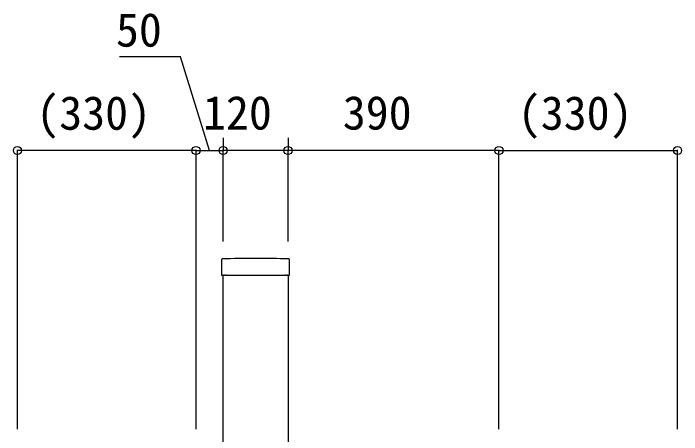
# Model space of a CAD drawing. Units: millimetres, scale not verified. Extents: x -4375 to 4375, y -6498 to 6471.
# Drawn here: x 702 to 1937, y 351 to 1130 of the extents above; entities that cross this region are included whole.
import ezdxf
from ezdxf.enums import TextEntityAlignment as Align

# ---------------------------------------------------------------- set-up
doc = ezdxf.new("R2010")
doc.units = ezdxf.units.MM
doc.header["$LTSCALE"] = 30
doc.layers.add('0-2_YKK_A1', color=4, linetype='Continuous')
doc.layers.add('0-3_YKK_D', color=6, linetype='Continuous')
doc.styles.add('ＭＳ ゴシック', font='')
doc.styles.get('ＭＳ ゴシック').set_extended_font_data('MS Gothic')

msp = doc.modelspace()

# ---------------------------------------------------------------- linework, layer by layer
at = {"layer": '0-2_YKK_A1'}
for p, q in [((1087, 674.66), (1087, 646.9)), ((1213, 646.9), (1213, 674.66)), ((1087.8, 646.1), (1090.7, 646.1)), ((1091.61, 646.16), (1090.7, 646.1)), ((1091.82, 646.16), (1093.68, 646.16)), ((1094.8, 646.1), (1093.89, 646.16)), ((1094.8, 646.1), (1205.2, 646.1)), ((1206.11, 646.16), (1205.2, 646.1)), ((1206.32, 646.16), (1208.18, 646.16)), ((1209.3, 646.1), (1208.39, 646.16)), ((1209.3, 646.1), (1212.2, 646.1))]:
    msp.add_line(p, q, dxfattribs=at)
msp.add_lwpolyline([(1210, 646.1), (1210, -1048.4), (1090, -1048.4), (1090, 646.1)], dxfattribs=at)
for centre, radius, start, end in [((1088.5, 674.66), 1.5, 91.73613, 180.02696), ((1150, -1323.4), 2000.5, 88.23692, 91.76308), ((1211.5, 674.66), 1.5, 359.97304, 88.26387)]:
    msp.add_arc(centre, radius, start, end, dxfattribs=at)
for centre, major_axis, ratio, start_param, end_param in [((1087.8, 646.9), (-0.568, -0.568), 0.99628, 5.4996506, 7.06672), ((1091.82, 646.14), (0.3, 0), 0.061163, 1.5707963, 2.3561945), ((1093.68, 646.14), (0.3, 0), 0.061163, 0.7853982, 1.5707963), ((1206.32, 646.14), (0.3, 0), 0.061163, 1.5707963, 2.3561945), ((1208.18, 646.14), (0.3, 0), 0.061163, 0.7853982, 1.5707963), ((1212.2, 646.9), (0.568, -0.568), 0.99628, 5.4996506, 7.06672)]:
    msp.add_ellipse(centre, major_axis=major_axis, ratio=ratio, start_param=start_param, end_param=end_param, dxfattribs=at)
at = {"layer": '0-3_YKK_D'}
for p, q in [((1090, 899.89), (1090, 875.6)), ((1210, 899.89), (1210, 875.6)), ((709.9, 361.39), (709.9, 877.6)), ((1040, 361.39), (1040, 877.6)), ((1040, 560.67), (1040, 877.6)), ((1090, 708.39), (1090, 877.6)), ((1210, 708.39), (1210, 877.6)), ((1599.8, 559.67), (1599.8, 877.6)), ((1599.8, 361.39), (1599.8, 877.6)), ((1929.9, 361.39), (1929.9, 877.6)), ((1040, 876.6), (709.9, 876.6)), ((1040, 876.6), (1090, 876.6)), ((1210, 876.6), (1090, 876.6)), ((1599.8, 876.6), (1210, 876.6)), ((1599.8, 876.6), (1929.9, 876.6))]:
    msp.add_line(p, q, dxfattribs=at)
msp.add_lwpolyline([(1065, 876.6), (1011.29, 1049.85), (898.28, 1049.85)], dxfattribs=at)
for centre in [(709.9, 876.6), (1040, 876.6), (1090, 876.6), (1090, 876.6), (1210, 876.6), (1210, 876.6), (1599.8, 876.6), (1929.9, 876.6)]:
    msp.add_circle(centre, 7.5, dxfattribs=at)

# ---------------------------------------------------------------- texts
at = {"layer": '0-3_YKK_D', "style": 'ＭＳ ゴシック'}
for s, p in [('50', (892, 1049.85)), ('(330)', (744.8, 896.26)), ('120', (1052.93, 896.6)), ('390', (1311.21, 896.6)), ('(330)', (1634.69, 896.26))]:
    msp.add_text(s, height=62.32, dxfattribs=at).set_placement(p, align=Align.BOTTOM_LEFT)

doc.saveas('drawing.dxf')
